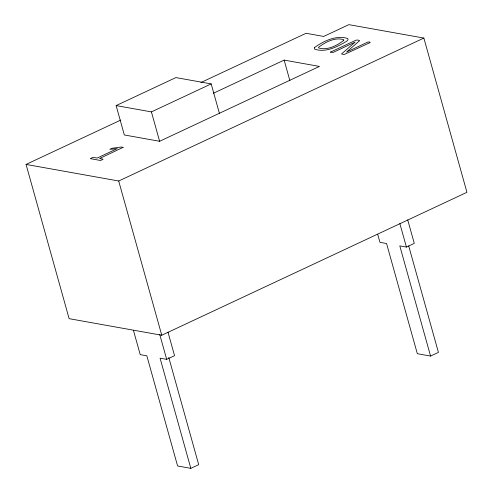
<?xml version="1.0" encoding="UTF-8"?>
<svg xmlns="http://www.w3.org/2000/svg" width="493" height="493" viewBox="0 0 493 493"><rect width="100%" height="100%" fill="white"/><g stroke="black" fill="none" stroke-linecap="round" stroke-linejoin="round"><path stroke-width="0.74" d="M213.278 93.3L284.147 60.109L319.433 66.419L159.615 141.281L124.322 134.965L116.12 105.588L175.896 77.586L211.189 83.902L219.391 113.279M200.891 82.541L306.061 33.284L323.71 36.439L348.878 24.65L423.869 38.066L466.939 192.307L161.766 335.246L69.131 318.675L26.061 164.428L120.791 120.058M116.12 105.588L151.413 111.899L211.189 83.902M26.061 164.428L118.702 180.999L423.869 38.066M168.76 357.45L198.697 464.665L190.828 468.35L160.071 358.177L166.683 359.36L174.553 355.675L167.99 332.171M408.697 245.902L438.425 352.384L430.562 356.063L399.798 245.89L406.417 247.073L414.28 243.388L407.717 219.884M430.562 356.063L417.325 353.697L386.567 243.524L379.949 242.34L377.693 234.261M190.828 468.35L177.597 465.984L146.834 355.81L140.215 354.627L133.449 330.384M399.854 223.569L406.417 247.073M284.147 60.109L289.884 80.673M151.413 111.899L159.615 141.281M118.702 180.999L161.766 335.246M159.714 334.39L166.683 359.36M330.452 52.122L333.132 52.424L355.163 42.084L341.513 53.965L344.114 54.544L370.089 42.608C370.607 41.874 368.197 41.862 367.618 42.164L346.542 52.061L359.687 40.648L357.671 40.001L355.903 40.21L330.452 52.122M123.108 147.358L99.617 158.499L103.099 159.184L101.361 160.163L100.153 160.422L90.33 158.623L92.974 157.372L97.146 158.056L117.303 148.615L109.803 149.348L111.942 148.294L121.241 147.013L123.108 147.358M314.682 47.464L314.312 48.369L314.614 49.127C325.466 52.985 337.397 46.736 346.659 41.239A11.703 3.322 -15.6 0 0 347.701 38.534C336.497 34.824 323.735 40.931 314.682 47.464M343.769 40.346C337.212 45.547 327.062 50.773 318.595 47.932L318.57 47.316C325.146 42.151 335.283 36.883 343.744 39.723L343.769 40.346"/></g></svg>
